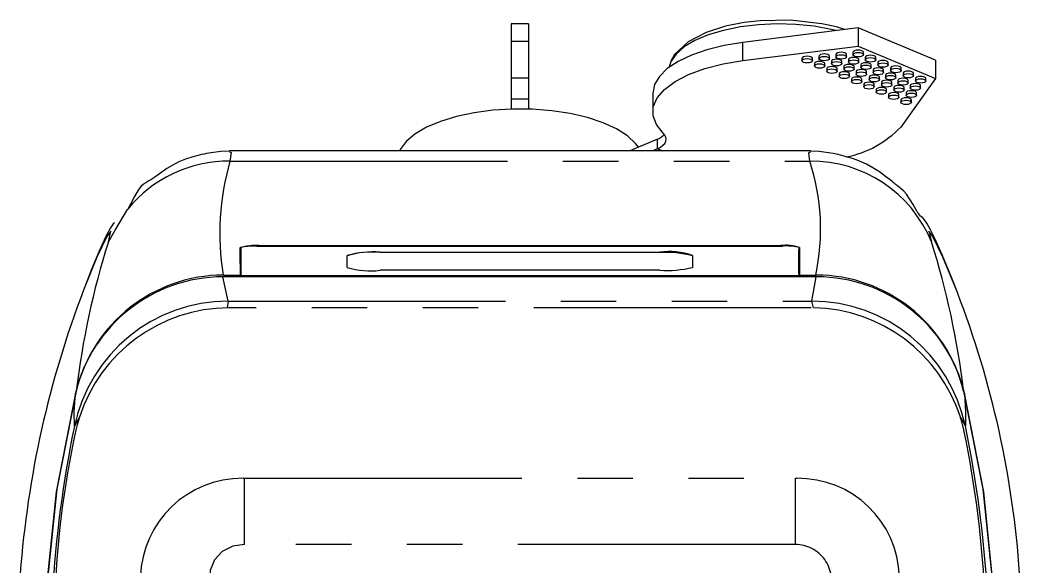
# Model space of a CAD drawing. Header units: millimetres. Extents: x 2 to 603, y 5 to 415.
# Drawn here: x 477.45 to 500.63, y 160.03 to 172.51 of the extents above; entities that cross this region are included whole.
import ezdxf

# ---------------------------------------------------------------- set-up
doc = ezdxf.new("R2010")
doc.units = ezdxf.units.MM
doc.linetypes.add('SLD-Durchgehend', pattern=[0])
doc.linetypes.add('SLD-Phantom', pattern=[12.7, 6.35, -1.27, 1.27, -1.27, 1.27, -1.27])
doc.styles.add('SLDTEXTSTYLE0', font='GOTHIC.TTF', dxfattribs={"width": 0.913})
doc.dimstyles.new('SLDDIMSTYLE2', dxfattribs={"dimtxt": 5, "dimasz": 3.302, "dimexe": 0, "dimexo": 0.0625, "dimgap": 1.25, "dimtad": 1, "dimdec": 0, "dimlfac": 5, "dimrnd": 1e-09, "dimzin": 12, "dimdsep": 46, "dimtxsty": 'SLDTEXTSTYLE0', "dimsah": 1, "dimcen": 0.09, "dimadec": 0, "dimazin": 3, "dimtfac": 1, "dimtdec": 0, "dimtofl": 0, "dimtmove": 0, "dimatfit": 3, "dimfxl": 0, "dimfrac": 2, "dimtolj": 1, "dimtzin": 12, "dimarcsym": 0})

# ---------------------------------------------------------------- blocks, each defined once
blk = doc.blocks.new('_D_9')
at = {"color": 7, "linetype": 'SLD-Durchgehend', "lineweight": 0}
for p, q in [((511.543, 149.066), (511.543, 162.311)), ((489.889, 149.066), (512.543, 149.066)), ((511.543, 137.942), (511.543, 149.066)), ((496.161, 137.942), (512.543, 137.942))]:
    blk.add_line(p, q, dxfattribs=at)
for points in [[(511.543, 149.066), (511.035, 145.764), (512.051, 145.764)], [(511.543, 137.942), (512.051, 141.244), (511.035, 141.244)]]:
    blk.add_solid(points, dxfattribs=at)
at = {"color": 7, "linetype": 'SLD-Durchgehend', "lineweight": 0, "insert": (505.156, 150.86, -91.708), "char_height": 5, "attachment_point": 1, "rotation": 90, "style": 'SLDTEXTSTYLE0'}
blk.add_mtext('56', dxfattribs=at)

msp = doc.modelspace()

# ---------------------------------------------------------------- linework, layer by layer
at = {"color": 7, "linetype": 'SLD-Durchgehend', "lineweight": 15}
for p, q in [((489.0893, 172.4327), (488.6893, 172.4327)), ((488.6893, 172.4327), (488.6893, 172.0273)), ((489.0893, 172.4327), (489.0893, 172.0273)), ((496.6322, 172.3388), (493.9935, 172.0047)), ((496.6322, 172.3388), (496.6322, 171.9215)), ((498.3999, 171.5948), (496.6322, 172.3388)), ((488.6893, 172.0273), (488.6893, 171.1847)), ((489.0893, 172.0273), (489.0893, 171.1847)), ((493.9935, 171.5874), (496.6322, 171.9215)), ((496.1233, 171.7281), (496.1233, 171.6736)), ((496.3633, 171.6736), (496.3633, 171.7281)), ((496.5122, 171.7787), (496.5122, 171.7242)), ((496.6322, 171.9215), (498.3999, 171.1775)), ((496.7522, 171.7242), (496.7522, 171.7787)), ((492.3605, 171.6041), (492.3413, 171.5681)), ((495.3454, 171.6388), (495.3454, 171.5844)), ((495.5854, 171.5844), (495.5854, 171.6388)), ((495.6283, 171.5197), (495.6283, 171.4653)), ((495.7343, 171.6894), (495.7343, 171.6349)), ((495.8683, 171.4653), (495.8683, 171.5197)), ((495.9743, 171.6349), (495.9743, 171.6894)), ((496.0172, 171.5703), (496.0172, 171.5159)), ((496.2572, 171.5159), (496.2572, 171.5703)), ((496.4061, 171.609), (496.4061, 171.5546)), ((496.6461, 171.5546), (496.6461, 171.609)), ((496.6889, 171.49), (496.6889, 171.4355)), ((496.795, 171.6596), (496.795, 171.6052)), ((496.9289, 171.4355), (496.9289, 171.49)), ((497.035, 171.6052), (497.035, 171.6596)), ((497.0779, 171.5406), (497.0779, 171.4861)), ((497.3179, 171.4861), (497.3179, 171.5406)), ((498.3999, 171.5948), (498.3999, 171.1775)), ((495.9111, 171.4007), (495.9111, 171.3463)), ((496.1511, 171.3463), (496.1511, 171.4007)), ((496.194, 171.2816), (496.194, 171.2272)), ((496.3, 171.4513), (496.3, 171.3969)), ((496.434, 171.2272), (496.434, 171.2816)), ((496.54, 171.3969), (496.54, 171.4513)), ((496.5829, 171.3322), (496.5829, 171.2778)), ((496.8229, 171.2778), (496.8229, 171.3322)), ((496.9718, 171.3709), (496.9718, 171.3165)), ((497.2118, 171.3165), (497.2118, 171.3709)), ((497.2546, 171.2519), (497.2546, 171.1975)), ((497.3748, 171.4156), (497.3748, 171.3611)), ((497.4946, 171.1975), (497.4946, 171.2519)), ((497.6148, 171.3611), (497.6148, 171.4156)), ((497.6577, 171.2965), (497.6577, 171.2421)), ((497.8977, 171.2421), (497.8977, 171.2965)), ((488.6893, 171.1847), (488.6893, 170.7094)), ((489.0893, 171.1847), (489.0893, 170.7094)), ((496.4768, 171.1626), (496.4768, 171.1082)), ((496.7168, 171.1082), (496.7168, 171.1626)), ((496.7597, 171.0436), (496.7597, 170.9891)), ((496.8799, 171.2072), (496.8799, 171.1528)), ((496.9997, 170.9891), (496.9997, 171.0436)), ((497.1199, 171.1528), (497.1199, 171.2072)), ((497.1627, 171.0882), (497.1627, 171.0338)), ((497.4027, 171.0338), (497.4027, 171.0882)), ((497.5375, 171.1328), (497.5375, 171.0784)), ((498.3999, 171.1775), (497.6061, 170.0669)), ((497.7775, 171.0784), (497.7775, 171.1328)), ((497.9405, 171.1775), (497.9405, 171.1231)), ((498.1805, 171.1231), (498.1805, 171.1775)), ((491.929, 170.8358), (491.929, 170.4186)), ((497.0425, 170.9245), (497.0425, 170.8701)), ((497.2825, 170.8701), (497.2825, 170.9245)), ((497.3253, 170.8055), (497.3253, 170.751)), ((497.4455, 170.9692), (497.4455, 170.9147)), ((497.5653, 170.751), (497.5653, 170.8055)), ((497.6855, 170.9147), (497.6855, 170.9692)), ((497.7284, 170.8501), (497.7284, 170.7957)), ((497.8203, 171.0138), (497.8203, 170.9594)), ((497.9684, 170.7957), (497.9684, 170.8501)), ((498.0603, 170.9594), (498.0603, 171.0138)), ((488.6893, 170.7094), (488.6893, 170.4771)), ((489.0893, 170.7094), (489.0893, 170.4771)), ((497.6082, 170.6864), (497.6082, 170.632)), ((497.8482, 170.632), (497.8482, 170.6864)), ((492.0351, 169.7877), (491.404, 169.5221)), ((492.0351, 169.5708), (492.0351, 169.7885)), ((495.537, 169.5221), (482.2423, 169.5221)), ((482.2423, 169.4986), (482.2441, 169.4981)), ((492.036, 169.5704), (491.9212, 169.5221)), ((492.1507, 169.5221), (492.0351, 169.5708)), ((492.036, 169.5704), (492.1507, 169.5221)), ((495.5354, 169.504), (495.537, 169.5051)), ((482.8693, 167.3471), (494.9093, 167.3471)), ((482.9243, 167.3567), (494.8543, 167.3567)), ((484.9393, 166.8593), (484.9393, 167.1293)), ((485.6893, 167.2062), (492.0893, 167.2062)), ((492.0893, 167.1961), (485.6893, 167.1961)), ((492.8393, 167.1293), (492.8393, 166.8593)), ((482.2304, 166.6437), (482.0928, 166.6437)), ((482.103, 166.6828), (482.4907, 166.6828)), ((495.6859, 166.6437), (482.2304, 166.6437)), ((482.4927, 166.6437), (482.4907, 166.6828)), ((482.5093, 166.6758), (495.2693, 166.6758)), ((492.0893, 166.7914), (485.6893, 166.7914)), ((495.288, 166.6828), (495.286, 166.6437)), ((495.288, 166.6828), (495.6666, 166.6828)), ((482.1961, 165.9333), (482.2163, 166.0876)), ((478.1319, 160.2531), (478.1265, 160.2091)), ((499.6522, 160.2091), (499.6468, 160.2531))]:
    msp.add_line(p, q, dxfattribs=at)
at = {"color": 7, "linetype": 'SLD-Phantom', "lineweight": 0}
for p, q in [((489.0893, 172.0273), (488.6893, 172.0273)), ((493.9935, 171.5874), (493.9935, 172.0047)), ((489.0893, 171.1847), (488.6893, 171.1847)), ((489.0893, 170.7094), (488.6893, 170.7094)), ((482.2534, 169.288), (495.5253, 169.288)), ((479.4702, 167.4437), (479.626, 167.7083)), ((482.9243, 167.3471), (482.9243, 167.3567)), ((494.8543, 167.3471), (494.8543, 167.3567)), ((482.5055, 166.983), (482.4883, 167.3099)), ((485.6893, 167.1961), (485.6893, 167.2062)), ((492.0893, 167.1961), (492.0893, 167.2062)), ((495.2732, 166.983), (495.2904, 167.3099)), ((482.0812, 166.6436), (482.206, 166.0876)), ((495.5701, 166.0876), (495.6734, 166.6441)), ((495.5546, 165.9336), (482.2241, 165.9336)), ((495.6112, 165.9329), (495.5702, 166.0876)), ((478.8081, 163.4334), (478.6937, 163.2243)), ((498.9709, 163.4327), (499.085, 163.2243)), ((482.5542, 162.0337), (482.5853, 162.0337)), ((495.1933, 162.0337), (495.2245, 162.0337))]:
    msp.add_line(p, q, dxfattribs=at)
at = {"color": 7, "linetype": 'SLD-Phantom', "lineweight": 0, "flags": 128}
for points in [[(496.1301, 172.2752), (496.0158, 172.3024), (495.6211, 172.3733), (495.2036, 172.4151), (494.7753, 172.4266), (494.3486, 172.4074), (493.9358, 172.3582), (493.5486, 172.2804), (493.1982, 172.1761), (492.8948, 172.0484), (492.647, 171.9009), (492.462, 171.7379), (492.3514, 171.5774)], [(482.2441, 169.4981), (482.2796, 169.4885), (482.2534, 169.288)], [(495.5253, 169.288), (495.4994, 169.4792), (495.5354, 169.504)], [(479.4702, 167.4437), (479.5299, 167.6895), (479.4385, 167.5674), (479.2092, 167.0899), (478.9022, 166.3407)], [(498.9011, 166.2805), (498.5696, 167.0896), (498.3402, 167.5674), (498.2488, 167.6896), (498.3085, 167.4437)], [(482.206, 166.0876), (482.253, 166.0876), (488.9116, 166.0876), (491.1318, 166.0863), (493.3519, 166.0849), (495.5702, 166.0876)], [(478.6937, 163.2243), (478.69, 163.5476), (478.7149, 163.9816)], [(499.0637, 163.9818), (499.0887, 163.5477), (499.085, 163.2243)], [(478.8081, 163.4334), (478.7572, 163.2556), (478.7269, 163.1342), (478.7269, 163.1342)], [(482.5853, 160.5182), (482.5853, 160.7661), (482.5853, 161.008), (482.5853, 161.2381), (482.5853, 161.4507), (482.5853, 161.6409), (482.5853, 161.804), (482.5853, 161.936), (482.5853, 162.0337)], [(482.5853, 162.0337), (485.7853, 162.0337), (495.1933, 162.0337)], [(495.1933, 160.5182), (495.1933, 160.7661), (495.1933, 161.008), (495.1933, 161.2381), (495.1933, 161.4507), (495.1933, 161.6409), (495.1933, 161.804), (495.1933, 161.936), (495.1933, 162.0337)], [(482.5853, 160.5182), (482.318, 160.4824), (482.0767, 160.3578), (481.8995, 160.1668), (481.8033, 159.9289), (481.7879, 159.6803), (481.7985, 159.4295)], [(495.1933, 160.5182), (492.0413, 160.5182), (487.3133, 160.5182), (482.5853, 160.5182)]]:
    msp.add_lwpolyline(points, dxfattribs=at)
at = {"color": 7, "linetype": 'SLD-Durchgehend', "lineweight": 15, "flags": 128}
for points in [[(496.3204, 172.2993), (496.1343, 172.3581), (495.7958, 172.4329), (495.0856, 172.5111), (494.3864, 172.4998), (494.0181, 172.458), (493.5979, 172.3745), (493.1556, 172.233), (492.7406, 172.0192), (492.4252, 171.726), (492.3605, 171.6041)], [(493.9935, 172.0047), (493.565, 171.9344), (493.1683, 171.8364), (492.8133, 171.7133), (492.509, 171.5682), (492.2631, 171.4046), (492.0817, 171.2267), (491.9695, 171.039), (491.9291, 170.8461), (491.929, 170.8358)], [(495.7695, 171.7251), (495.7435, 171.7087), (495.7343, 171.6894)], [(495.9743, 171.6894), (495.9652, 171.7087), (495.9392, 171.7251), (495.9003, 171.736), (495.8543, 171.7399), (495.8084, 171.736), (495.7695, 171.7251)], [(496.1584, 171.7638), (496.1324, 171.7474), (496.1233, 171.7281)], [(496.1584, 171.7093), (496.1973, 171.7203), (496.2433, 171.7241), (496.2892, 171.7203), (496.3281, 171.7093), (496.3541, 171.693), (496.3633, 171.6736), (496.3541, 171.6543), (496.3281, 171.6379), (496.2892, 171.627), (496.2433, 171.6231), (496.1973, 171.627), (496.1584, 171.6379), (496.1324, 171.6543), (496.1233, 171.6736), (496.1324, 171.693), (496.1584, 171.7093)], [(496.3633, 171.7281), (496.3541, 171.7474), (496.3281, 171.7638), (496.2892, 171.7747), (496.2433, 171.7786), (496.1973, 171.7747), (496.1584, 171.7638)], [(496.7522, 171.7787), (496.743, 171.798), (496.717, 171.8144), (496.6781, 171.8253), (496.6322, 171.8292), (496.5862, 171.8253), (496.5473, 171.8144), (496.5213, 171.798), (496.5122, 171.7787)], [(496.717, 171.6885), (496.6781, 171.6776), (496.6322, 171.6737), (496.5862, 171.6776), (496.5473, 171.6885), (496.5213, 171.7049), (496.5122, 171.7242), (496.5213, 171.7436), (496.5473, 171.7599), (496.5862, 171.7709), (496.6322, 171.7747), (496.6781, 171.7709), (496.717, 171.7599), (496.743, 171.7436), (496.7522, 171.7242), (496.743, 171.7049), (496.717, 171.6885)], [(492.1716, 169.9299), (492.0142, 170.125), (491.9369, 170.3286), (491.9422, 170.5346), (492.0297, 170.7374), (492.1971, 170.9311), (492.4395, 171.1101), (492.75, 171.2695), (493.1197, 171.4046), (493.5382, 171.5116), (493.9935, 171.5874)], [(492.3514, 171.5774), (492.3451, 171.5642), (492.3054, 171.4371)], [(495.5854, 171.6388), (495.5763, 171.6581), (495.5503, 171.6745), (495.5114, 171.6854), (495.4654, 171.6893), (495.4195, 171.6854), (495.3806, 171.6745), (495.3546, 171.6581), (495.3454, 171.6388)], [(495.5503, 171.5486), (495.5114, 171.5377), (495.4654, 171.5338), (495.4195, 171.5377), (495.3806, 171.5486), (495.3546, 171.565), (495.3454, 171.5844), (495.3546, 171.6037), (495.3806, 171.6201), (495.4195, 171.631), (495.4654, 171.6349), (495.5114, 171.631), (495.5503, 171.6201), (495.5763, 171.6037), (495.5854, 171.5844), (495.5763, 171.565), (495.5503, 171.5486)], [(495.6634, 171.5554), (495.6374, 171.5391), (495.6283, 171.5197)], [(495.6634, 171.501), (495.7024, 171.512), (495.7483, 171.5158), (495.7942, 171.512), (495.8331, 171.501), (495.8591, 171.4846), (495.8683, 171.4653), (495.8591, 171.446), (495.8331, 171.4296), (495.7942, 171.4186), (495.7483, 171.4148), (495.7024, 171.4186), (495.6634, 171.4296), (495.6374, 171.446), (495.6283, 171.4653), (495.6374, 171.4846), (495.6634, 171.501)], [(495.8683, 171.5197), (495.8591, 171.5391), (495.8331, 171.5554), (495.7942, 171.5664), (495.7483, 171.5702), (495.7024, 171.5664), (495.6634, 171.5554)], [(495.7695, 171.6707), (495.8084, 171.6816), (495.8543, 171.6855), (495.9003, 171.6816), (495.9392, 171.6707), (495.9652, 171.6543), (495.9743, 171.6349), (495.9652, 171.6156), (495.9392, 171.5992), (495.9003, 171.5883), (495.8543, 171.5844), (495.8084, 171.5883), (495.7695, 171.5992), (495.7435, 171.6156), (495.7343, 171.6349), (495.7435, 171.6543), (495.7695, 171.6707)], [(496.2572, 171.5703), (496.2481, 171.5897), (496.222, 171.606), (496.1831, 171.617), (496.1372, 171.6208), (496.0913, 171.617), (496.0523, 171.606), (496.0263, 171.5897), (496.0172, 171.5703)], [(496.222, 171.4802), (496.1831, 171.4692), (496.1372, 171.4654), (496.0913, 171.4692), (496.0523, 171.4802), (496.0263, 171.4966), (496.0172, 171.5159), (496.0263, 171.5352), (496.0523, 171.5516), (496.0913, 171.5626), (496.1372, 171.5664), (496.1831, 171.5626), (496.222, 171.5516), (496.2481, 171.5352), (496.2572, 171.5159), (496.2481, 171.4966), (496.222, 171.4802)], [(496.54, 171.4513), (496.5309, 171.4706), (496.5049, 171.487), (496.466, 171.4979), (496.42, 171.5018), (496.3741, 171.4979), (496.3352, 171.487), (496.3092, 171.4706), (496.3, 171.4513)], [(496.4412, 171.6447), (496.4152, 171.6283), (496.4061, 171.609)], [(496.4412, 171.5903), (496.4802, 171.6013), (496.5261, 171.6051), (496.572, 171.6013), (496.611, 171.5903), (496.637, 171.5739), (496.6461, 171.5546), (496.637, 171.5353), (496.611, 171.5189), (496.572, 171.5079), (496.5261, 171.5041), (496.4802, 171.5079), (496.4412, 171.5189), (496.4152, 171.5353), (496.4061, 171.5546), (496.4152, 171.5739), (496.4412, 171.5903)], [(496.6461, 171.609), (496.637, 171.6283), (496.611, 171.6447), (496.572, 171.6557), (496.5261, 171.6595), (496.4802, 171.6557), (496.4412, 171.6447)], [(496.7241, 171.5257), (496.6981, 171.5093), (496.6889, 171.49)], [(496.7241, 171.4713), (496.763, 171.4822), (496.8089, 171.4861), (496.8549, 171.4822), (496.8938, 171.4713), (496.9198, 171.4549), (496.9289, 171.4355), (496.9198, 171.4162), (496.8938, 171.3998), (496.8549, 171.3889), (496.8089, 171.385), (496.763, 171.3889), (496.7241, 171.3998), (496.6981, 171.4162), (496.6889, 171.4355), (496.6981, 171.4549), (496.7241, 171.4713)], [(496.9289, 171.49), (496.9198, 171.5093), (496.8938, 171.5257), (496.8549, 171.5366), (496.8089, 171.5405), (496.763, 171.5366), (496.7241, 171.5257)], [(497.035, 171.6596), (497.0259, 171.6789), (496.9999, 171.6953), (496.9609, 171.7063), (496.915, 171.7101), (496.8691, 171.7063), (496.8302, 171.6953), (496.8041, 171.6789), (496.795, 171.6596)], [(496.9999, 171.5695), (496.9609, 171.5585), (496.915, 171.5547), (496.8691, 171.5585), (496.8302, 171.5695), (496.8041, 171.5859), (496.795, 171.6052), (496.8041, 171.6245), (496.8302, 171.6409), (496.8691, 171.6518), (496.915, 171.6557), (496.9609, 171.6518), (496.9999, 171.6409), (497.0259, 171.6245), (497.035, 171.6052), (497.0259, 171.5859), (496.9999, 171.5695)], [(497.3179, 171.5406), (497.3087, 171.5599), (497.2827, 171.5763), (497.2438, 171.5872), (497.1979, 171.5911), (497.1519, 171.5872), (497.113, 171.5763), (497.087, 171.5599), (497.0779, 171.5406)], [(497.2827, 171.4504), (497.2438, 171.4395), (497.1979, 171.4356), (497.1519, 171.4395), (497.113, 171.4504), (497.087, 171.4668), (497.0779, 171.4861), (497.087, 171.5055), (497.113, 171.5219), (497.1519, 171.5328), (497.1979, 171.5366), (497.2438, 171.5328), (497.2827, 171.5219), (497.3087, 171.5055), (497.3179, 171.4861), (497.3087, 171.4668), (497.2827, 171.4504)], [(495.9463, 171.4364), (495.9203, 171.42), (495.9111, 171.4007)], [(495.9463, 171.382), (495.9852, 171.3929), (496.0311, 171.3968), (496.077, 171.3929), (496.116, 171.382), (496.142, 171.3656), (496.1511, 171.3463), (496.142, 171.3269), (496.116, 171.3106), (496.077, 171.2996), (496.0311, 171.2958), (495.9852, 171.2996), (495.9463, 171.3106), (495.9203, 171.3269), (495.9111, 171.3463), (495.9203, 171.3656), (495.9463, 171.382)], [(496.1511, 171.4007), (496.142, 171.42), (496.116, 171.4364), (496.077, 171.4474), (496.0311, 171.4512), (495.9852, 171.4474), (495.9463, 171.4364)], [(496.2291, 171.3174), (496.2031, 171.301), (496.194, 171.2816)], [(496.2291, 171.2629), (496.268, 171.2739), (496.314, 171.2777), (496.3599, 171.2739), (496.3988, 171.2629), (496.4248, 171.2465), (496.434, 171.2272), (496.4248, 171.2079), (496.3988, 171.1915), (496.3599, 171.1806), (496.314, 171.1767), (496.268, 171.1806), (496.2291, 171.1915), (496.2031, 171.2079), (496.194, 171.2272), (496.2031, 171.2465), (496.2291, 171.2629)], [(496.434, 171.2816), (496.4248, 171.301), (496.3988, 171.3174), (496.3599, 171.3283), (496.314, 171.3322), (496.268, 171.3283), (496.2291, 171.3174)], [(496.5049, 171.3611), (496.466, 171.3502), (496.42, 171.3464), (496.3741, 171.3502), (496.3352, 171.3611), (496.3092, 171.3775), (496.3, 171.3969), (496.3092, 171.4162), (496.3352, 171.4326), (496.3741, 171.4435), (496.42, 171.4474), (496.466, 171.4435), (496.5049, 171.4326), (496.5309, 171.4162), (496.54, 171.3969), (496.5309, 171.3775), (496.5049, 171.3611)], [(496.8229, 171.3322), (496.8137, 171.3516), (496.7877, 171.368), (496.7488, 171.3789), (496.7029, 171.3827), (496.657, 171.3789), (496.618, 171.368), (496.592, 171.3516), (496.5829, 171.3322)], [(496.7877, 171.2421), (496.7488, 171.2312), (496.7029, 171.2273), (496.657, 171.2312), (496.618, 171.2421), (496.592, 171.2585), (496.5829, 171.2778), (496.592, 171.2971), (496.618, 171.3135), (496.657, 171.3245), (496.7029, 171.3283), (496.7488, 171.3245), (496.7877, 171.3135), (496.8137, 171.2971), (496.8229, 171.2778), (496.8137, 171.2585), (496.7877, 171.2421)], [(497.1199, 171.2072), (497.1107, 171.2266), (497.0847, 171.243), (497.0458, 171.2539), (496.9999, 171.2577), (496.9539, 171.2539), (496.915, 171.243)], [(497.0069, 171.4066), (496.9809, 171.3903), (496.9718, 171.3709)], [(497.0069, 171.3522), (497.0459, 171.3632), (497.0918, 171.367), (497.1377, 171.3632), (497.1766, 171.3522), (497.2027, 171.3358), (497.2118, 171.3165), (497.2027, 171.2972), (497.1766, 171.2808), (497.1377, 171.2698), (497.0918, 171.266), (497.0459, 171.2698), (497.0069, 171.2808), (496.9809, 171.2972), (496.9718, 171.3165), (496.9809, 171.3358), (497.0069, 171.3522)], [(497.2118, 171.3709), (497.2027, 171.3903), (497.1766, 171.4066), (497.1377, 171.4176), (497.0918, 171.4214), (497.0459, 171.4176), (497.0069, 171.4066)], [(497.2898, 171.2876), (497.2638, 171.2712), (497.2546, 171.2519)], [(497.4946, 171.2519), (497.4855, 171.2712), (497.4595, 171.2876), (497.4206, 171.2985), (497.3746, 171.3024), (497.3287, 171.2985), (497.2898, 171.2876)], [(497.41, 171.4513), (497.384, 171.4349), (497.3748, 171.4156)], [(497.41, 171.3969), (497.4489, 171.4078), (497.4948, 171.4116), (497.5408, 171.4078), (497.5797, 171.3969), (497.6057, 171.3805), (497.6148, 171.3611), (497.6057, 171.3418), (497.5797, 171.3254), (497.5408, 171.3145), (497.4948, 171.3106), (497.4489, 171.3145), (497.41, 171.3254), (497.384, 171.3418), (497.3748, 171.3611), (497.384, 171.3805), (497.41, 171.3969)], [(497.6148, 171.4156), (497.6057, 171.4349), (497.5797, 171.4513), (497.5408, 171.4622), (497.4948, 171.4661), (497.4489, 171.4622), (497.41, 171.4513)], [(497.6928, 171.3322), (497.6668, 171.3159), (497.6577, 171.2965)], [(497.6928, 171.2778), (497.7318, 171.2888), (497.7777, 171.2926), (497.8236, 171.2888), (497.8625, 171.2778), (497.8885, 171.2614), (497.8977, 171.2421), (497.8885, 171.2228), (497.8625, 171.2064), (497.8236, 171.1954), (497.7777, 171.1916), (497.7318, 171.1954), (497.6928, 171.2064), (497.6668, 171.2228), (497.6577, 171.2421), (497.6668, 171.2614), (497.6928, 171.2778)], [(497.8977, 171.2965), (497.8885, 171.3159), (497.8625, 171.3322), (497.8236, 171.3432), (497.7777, 171.347), (497.7318, 171.3432), (497.6928, 171.3322)], [(496.512, 171.1983), (496.4859, 171.1819), (496.4768, 171.1626)], [(496.512, 171.1439), (496.5509, 171.1548), (496.5968, 171.1587), (496.6427, 171.1548), (496.6817, 171.1439), (496.7077, 171.1275), (496.7168, 171.1082), (496.7077, 171.0888), (496.6817, 171.0725), (496.6427, 171.0615), (496.5968, 171.0577), (496.5509, 171.0615), (496.512, 171.0725), (496.4859, 171.0888), (496.4768, 171.1082), (496.4859, 171.1275), (496.512, 171.1439)], [(496.7168, 171.1626), (496.7077, 171.1819), (496.6817, 171.1983), (496.6427, 171.2093), (496.5968, 171.2131), (496.5509, 171.2093), (496.512, 171.1983)], [(496.7948, 171.0793), (496.7688, 171.0629), (496.7597, 171.0436)], [(496.7948, 171.0248), (496.8337, 171.0358), (496.8797, 171.0396), (496.9256, 171.0358), (496.9645, 171.0248), (496.9905, 171.0085), (496.9997, 170.9891), (496.9905, 170.9698), (496.9645, 170.9534), (496.9256, 170.9425), (496.8797, 170.9386), (496.8337, 170.9425), (496.7948, 170.9534), (496.7688, 170.9698), (496.7597, 170.9891), (496.7688, 171.0085), (496.7948, 171.0248)], [(496.9997, 171.0436), (496.9905, 171.0629), (496.9645, 171.0793), (496.9256, 171.0902), (496.8797, 171.0941), (496.8337, 171.0902), (496.7948, 171.0793)], [(496.915, 171.243), (496.889, 171.2266), (496.8799, 171.2072)], [(496.915, 171.1885), (496.9539, 171.1995), (496.9999, 171.2033), (497.0458, 171.1995), (497.0847, 171.1885), (497.1107, 171.1721), (497.1199, 171.1528), (497.1107, 171.1335), (497.0847, 171.1171), (497.0458, 171.1062), (496.9999, 171.1023), (496.9539, 171.1062), (496.915, 171.1171), (496.889, 171.1335), (496.8799, 171.1528), (496.889, 171.1721), (496.915, 171.1885)], [(497.1979, 171.1239), (497.1718, 171.1075), (497.1627, 171.0882)], [(497.1979, 171.0695), (497.2368, 171.0804), (497.2827, 171.0843), (497.3286, 171.0804), (497.3676, 171.0695), (497.3936, 171.0531), (497.4027, 171.0338), (497.3936, 171.0144), (497.3676, 170.9981), (497.3286, 170.9871), (497.2827, 170.9833), (497.2368, 170.9871), (497.1979, 170.9981), (497.1718, 171.0144), (497.1627, 171.0338), (497.1718, 171.0531), (497.1979, 171.0695)], [(497.4027, 171.0882), (497.3936, 171.1075), (497.3676, 171.1239), (497.3286, 171.1349), (497.2827, 171.1387), (497.2368, 171.1349), (497.1979, 171.1239)], [(497.2898, 171.2332), (497.3287, 171.2441), (497.3746, 171.248), (497.4206, 171.2441), (497.4595, 171.2332), (497.4855, 171.2168), (497.4946, 171.1975), (497.4855, 171.1781), (497.4595, 171.1617), (497.4206, 171.1508), (497.3746, 171.147), (497.3287, 171.1508), (497.2898, 171.1617), (497.2638, 171.1781), (497.2546, 171.1975), (497.2638, 171.2168), (497.2898, 171.2332)], [(497.6855, 170.9692), (497.6764, 170.9885), (497.6504, 171.0049), (497.6115, 171.0158), (497.5655, 171.0197), (497.5196, 171.0158), (497.4807, 171.0049)], [(497.5726, 171.1686), (497.5466, 171.1522), (497.5375, 171.1328)], [(497.5726, 171.1141), (497.6115, 171.1251), (497.6575, 171.1289), (497.7034, 171.1251), (497.7423, 171.1141), (497.7683, 171.0977), (497.7775, 171.0784), (497.7683, 171.0591), (497.7423, 171.0427), (497.7034, 171.0318), (497.6575, 171.0279), (497.6115, 171.0318), (497.5726, 171.0427), (497.5466, 171.0591), (497.5375, 171.0784), (497.5466, 171.0977), (497.5726, 171.1141)], [(497.7775, 171.1328), (497.7683, 171.1522), (497.7423, 171.1686), (497.7034, 171.1795), (497.6575, 171.1833), (497.6115, 171.1795), (497.5726, 171.1686)], [(497.8555, 171.0495), (497.8294, 171.0331), (497.8203, 171.0138)], [(498.0603, 171.0138), (498.0512, 171.0331), (498.0252, 171.0495), (497.9862, 171.0605), (497.9403, 171.0643), (497.8944, 171.0605), (497.8555, 171.0495)], [(497.9757, 171.2132), (497.9497, 171.1968), (497.9405, 171.1775)], [(497.9757, 171.1588), (498.0146, 171.1697), (498.0605, 171.1736), (498.1064, 171.1697), (498.1454, 171.1588), (498.1714, 171.1424), (498.1805, 171.1231), (498.1714, 171.1037), (498.1454, 171.0873), (498.1064, 171.0764), (498.0605, 171.0725), (498.0146, 171.0764), (497.9757, 171.0873), (497.9497, 171.1037), (497.9405, 171.1231), (497.9497, 171.1424), (497.9757, 171.1588)], [(498.1805, 171.1775), (498.1714, 171.1968), (498.1454, 171.2132), (498.1064, 171.2241), (498.0605, 171.228), (498.0146, 171.2241), (497.9757, 171.2132)], [(497.0776, 170.9602), (497.0516, 170.9438), (497.0425, 170.9245)], [(497.0776, 170.9058), (497.1166, 170.9167), (497.1625, 170.9206), (497.2084, 170.9167), (497.2474, 170.9058), (497.2734, 170.8894), (497.2825, 170.8701), (497.2734, 170.8508), (497.2474, 170.8344), (497.2084, 170.8234), (497.1625, 170.8196), (497.1166, 170.8234), (497.0776, 170.8344), (497.0516, 170.8508), (497.0425, 170.8701), (497.0516, 170.8894), (497.0776, 170.9058)], [(497.2825, 170.9245), (497.2734, 170.9438), (497.2474, 170.9602), (497.2084, 170.9712), (497.1625, 170.975), (497.1166, 170.9712), (497.0776, 170.9602)], [(497.3605, 170.8412), (497.3345, 170.8248), (497.3253, 170.8055)], [(497.3605, 170.7868), (497.3994, 170.7977), (497.4453, 170.8015), (497.4913, 170.7977), (497.5302, 170.7868), (497.5562, 170.7704), (497.5653, 170.751), (497.5562, 170.7317), (497.5302, 170.7153), (497.4913, 170.7044), (497.4453, 170.7005), (497.3994, 170.7044), (497.3605, 170.7153), (497.3345, 170.7317), (497.3253, 170.751), (497.3345, 170.7704), (497.3605, 170.7868)], [(497.5653, 170.8055), (497.5562, 170.8248), (497.5302, 170.8412), (497.4913, 170.8521), (497.4453, 170.856), (497.3994, 170.8521), (497.3605, 170.8412)], [(497.4807, 171.0049), (497.4547, 170.9885), (497.4455, 170.9692)], [(497.4807, 170.9504), (497.5196, 170.9614), (497.5655, 170.9652), (497.6115, 170.9614), (497.6504, 170.9504), (497.6764, 170.9341), (497.6855, 170.9147), (497.6764, 170.8954), (497.6504, 170.879), (497.6115, 170.8681), (497.5655, 170.8642), (497.5196, 170.8681), (497.4807, 170.879), (497.4547, 170.8954), (497.4455, 170.9147), (497.4547, 170.9341), (497.4807, 170.9504)], [(497.7635, 170.8858), (497.7375, 170.8694), (497.7284, 170.8501)], [(497.7635, 170.8314), (497.8025, 170.8423), (497.8484, 170.8462), (497.8943, 170.8423), (497.9332, 170.8314), (497.9593, 170.815), (497.9684, 170.7957), (497.9593, 170.7764), (497.9332, 170.76), (497.8943, 170.749), (497.8484, 170.7452), (497.8025, 170.749), (497.7635, 170.76), (497.7375, 170.7764), (497.7284, 170.7957), (497.7375, 170.815), (497.7635, 170.8314)], [(497.9684, 170.8501), (497.9593, 170.8694), (497.9332, 170.8858), (497.8943, 170.8968), (497.8484, 170.9006), (497.8025, 170.8968), (497.7635, 170.8858)], [(497.8555, 170.9951), (497.8944, 171.006), (497.9403, 171.0099), (497.9862, 171.006), (498.0252, 170.9951), (498.0512, 170.9787), (498.0603, 170.9594), (498.0512, 170.94), (498.0252, 170.9237), (497.9862, 170.9127), (497.9403, 170.9089), (497.8944, 170.9127), (497.8555, 170.9237), (497.8294, 170.94), (497.8203, 170.9594), (497.8294, 170.9787), (497.8555, 170.9951)], [(497.6433, 170.7221), (497.6173, 170.7058), (497.6082, 170.6864)], [(497.6433, 170.6677), (497.6823, 170.6787), (497.7282, 170.6825), (497.7741, 170.6787), (497.813, 170.6677), (497.839, 170.6513), (497.8482, 170.632), (497.839, 170.6127), (497.813, 170.5963), (497.7741, 170.5853), (497.7282, 170.5815), (497.6823, 170.5853), (497.6433, 170.5963), (497.6173, 170.6127), (497.6082, 170.632), (497.6173, 170.6513), (497.6433, 170.6677)], [(497.8482, 170.6864), (497.839, 170.7058), (497.813, 170.7221), (497.7741, 170.7331), (497.7282, 170.7369), (497.6823, 170.7331), (497.6433, 170.7221)], [(491.6023, 169.6056), (491.5363, 169.6945), (491.3507, 169.8681), (491.1013, 170.0268), (490.7947, 170.1667), (490.4387, 170.2841), (490.0426, 170.3759), (489.6166, 170.4398), (489.1718, 170.4742), (488.7197, 170.478), (488.2719, 170.4512), (487.8402, 170.3946), (487.4356, 170.3096), (487.0687, 170.1983), (486.7489, 170.0637), (486.4846, 169.9093), (486.2826, 169.739), (486.148, 169.5573), (486.1305, 169.5221)], [(492.0351, 169.5708), (492.1048, 169.6087), (492.161, 169.6505), (492.2025, 169.6952), (492.2285, 169.7419), (492.2384, 169.7897), (492.2321, 169.8376), (492.2097, 169.8847), (492.1716, 169.9299)], [(482.2549, 169.5169), (482.0427, 169.5072), (481.825, 169.48), (481.7148, 169.4607), (481.6596, 169.4499), (481.6044, 169.4382), (481.4937, 169.4125), (481.383, 169.3831), (481.2344, 169.3358), (481.0826, 169.2736), (480.927, 169.1911), (480.8094, 169.1171), (480.6942, 169.0377), (480.5851, 168.96), (480.5341, 168.924), (480.5096, 168.9071), (480.4859, 168.8911), (480.463, 168.8759), (480.441, 168.8617), (480.3994, 168.836), (480.3258, 168.7936), (480.271, 168.7595), (480.2163, 168.7106), (480.1509, 168.6229), (480.065, 168.4781), (479.9818, 168.3236), (479.9133, 168.1914)], [(498.8713, 166.3587), (498.7743, 166.613), (498.5538, 167.1483), (498.3935, 167.5055), (498.2808, 167.7326), (498.204, 167.8685), (498.1528, 167.9442), (498.1115, 167.9899), (498.0833, 168.0119), (498.0588, 168.0315), (498.0326, 168.0605), (498.0179, 168.0802), (498.0101, 168.0914), (498.0061, 168.0973), (498.002, 168.1035), (497.9978, 168.1098), (497.9935, 168.1164), (497.9848, 168.1302), (497.9666, 168.1599), (497.9276, 168.226), (497.8869, 168.2965), (497.8079, 168.4298), (497.7391, 168.5305), (497.6772, 168.5994), (497.6122, 168.6565), (497.5766, 168.6854), (497.5385, 168.716), (497.5185, 168.732), (497.4978, 168.7486), (497.4765, 168.7658), (497.4545, 168.7835), (497.432, 168.8016), (497.4088, 168.8203), (497.3609, 168.8587), (497.2595, 168.9383), (497.1167, 169.0432), (496.9703, 169.1381), (496.8239, 169.2176), (496.6063, 169.3107), (496.4977, 169.3487), (496.3886, 169.3826), (496.2793, 169.4127), (496.1697, 169.4393), (496.0602, 169.4622), (495.9511, 169.4815), (495.735, 169.5077), (495.5238, 169.5169)], [(479.626, 167.7083), (479.9061, 168.1838), (479.9138, 168.1909)], [(479.6117, 167.8751), (479.6095, 167.8789), (479.5777, 167.8534), (479.5184, 167.763), (479.4235, 167.5832), (479.2848, 167.2853), (479.0941, 166.8363), (478.9297, 166.417)], [(478.7148, 163.9807), (478.2737, 161.7214), (478.0423, 159.4311)], [(478.7363, 164.0308), (478.2938, 161.7883), (478.0569, 159.4953)], [(499.0424, 164.0308), (499.4849, 161.7883), (499.7218, 159.4953)], [(499.7364, 159.4311), (499.505, 161.7215), (499.0639, 163.9809)]]:
    msp.add_lwpolyline(points, dxfattribs=at)
at = {"color": 7, "linetype": 'SLD-Durchgehend', "lineweight": 15}
for centre, radius, start, end in [((491.8669, 170.1914), 0.4366, 292.65457, 318.82643), ((495.8766, 171.7378), 2.4048, 281.66868, 315.98735), ((482.8335, 166.1479), 1.2122, 85.70366, 106.5475), ((482.8239, 165.6977), 1.65, 88.42069, 99.99149), ((494.978, 166.454), 0.9111, 69.94806, 97.80077), ((494.9706, 165.9462), 1.4022, 78.98754, 92.5047), ((485.534, 165.0238), 2.1879, 85.92779, 105.77067), ((485.4769, 165.5708), 1.6392, 82.55359, 109.14442), ((492.3018, 165.5808), 1.6392, 70.85564, 97.4459), ((492.2447, 165.0138), 2.1878, 74.22925, 94.07274), ((485.4746, 168.5967), 1.8179, 252.878, 276.78509), ((492.2469, 169.2291), 2.4428, 266.30151, 284.0354), ((482.0992, 163.1614), 3.4826, 90.10445, 166.39024), ((482.1116, 163.2084), 3.4744, 90.09812, 166.33664), ((495.6672, 163.2086), 3.4741, 13.66027, 89.90496), ((495.6796, 163.1616), 3.4824, 13.6092, 89.89736), ((500.3335, 158.149), 22.9434, 159.08161, 175.73731), ((478.4169, 158.3702), 21.9585, 3.8756, 21.11485)]:
    msp.add_arc(centre, radius, start, end, dxfattribs=at)
at = {"color": 7, "linetype": 'SLD-Phantom', "lineweight": 0}
for centre, radius, start, end in [((482.2226, 166.3106), 2.9776, 89.40738, 140.84032), ((488.046, 167.6279), 6.0258, 164.00816, 189.02368), ((495.5595, 166.3176), 2.9706, 22.27653, 90.65999), ((490.7773, 167.7363), 4.9951, 347.82466, 18.09805), ((497.1605, 161.8537), 18.5524, 162.46399, 173.26084), ((480.7594, 161.8841), 18.4086, 6.69684, 17.57833), ((482.2163, 162.4891), 3.5985, 90.12438, 168.21014), ((482.2397, 162.3283), 3.6053, 90.24771, 162.14943), ((495.5625, 162.4891), 3.5985, 11.78875, 89.8767), ((495.5388, 162.3282), 3.6055, 17.83839, 88.8502), ((493.0713, 161.6734), 6.1563, 13.72582, 16.60382), ((503.7995, 157.9808), 25.6475, 168.20301, 176.85653), ((474.0788, 157.9939), 25.5473, 3.12647, 11.81399), ((499.6422, 158.5442), 21.413, 167.6223, 178.27947), ((474.9326, 158.148), 24.6292, 2.41801, 11.68022), ((482.5307, 159.7069), 2.327, 89.42138, 178.21833), ((495.2586, 159.7179), 2.3161, 1.51721, 90.84307), ((495.1937, 159.6898), 0.8284, 341.69376, 90.02704)]:
    msp.add_arc(centre, radius, start, end, dxfattribs=at)
at = {"color": 7, "linetype": 'SLD-Durchgehend', "lineweight": 15}
for centre, major_axis, ratio, start_param, end_param in [((466.7685, 465.6164), (-15.6613, 300), 0.004612, 3.2256918, 3.2476567), ((477.2732, 465.6049), (-5.2123, 300), 0.0016756, 3.2260836, 3.2481818), ((500.5055, 465.6049), (5.2123, 300), 0.0016756, 3.0350035, 3.0571017), ((511.0102, 465.6164), (15.6613, 300), 0.004612, 3.0355286, 3.0574935), ((466.7857, 465.2864), (-15.6613, 300), 0.004612, 3.2361666, 3.2477517), ((510.993, 465.2864), (15.6613, 300), 0.004612, 3.0354336, 3.0470215)]:
    msp.add_ellipse(centre, major_axis=major_axis, ratio=ratio, start_param=start_param, end_param=end_param, dxfattribs=at)

# ---------------------------------------------------------------- dimensions: what is measured, and where the dimension line sits
at = {"color": 7, "linetype": 'SLD-Durchgehend', "lineweight": 0}
dim = msp.add_linear_dim(base=(511.5427, 149.0658), p1=(495.1612, 137.9415), p2=(488.8893, 149.0658), angle=90, dimstyle='SLDDIMSTYLE2', dxfattribs=at)
dim.commit()
dim.dimension.update_dxf_attribs({"geometry": '_D_9', "text_midpoint": (511.5427, 156.5854), "dimtype": 160})

doc.saveas('drawing.dxf')
